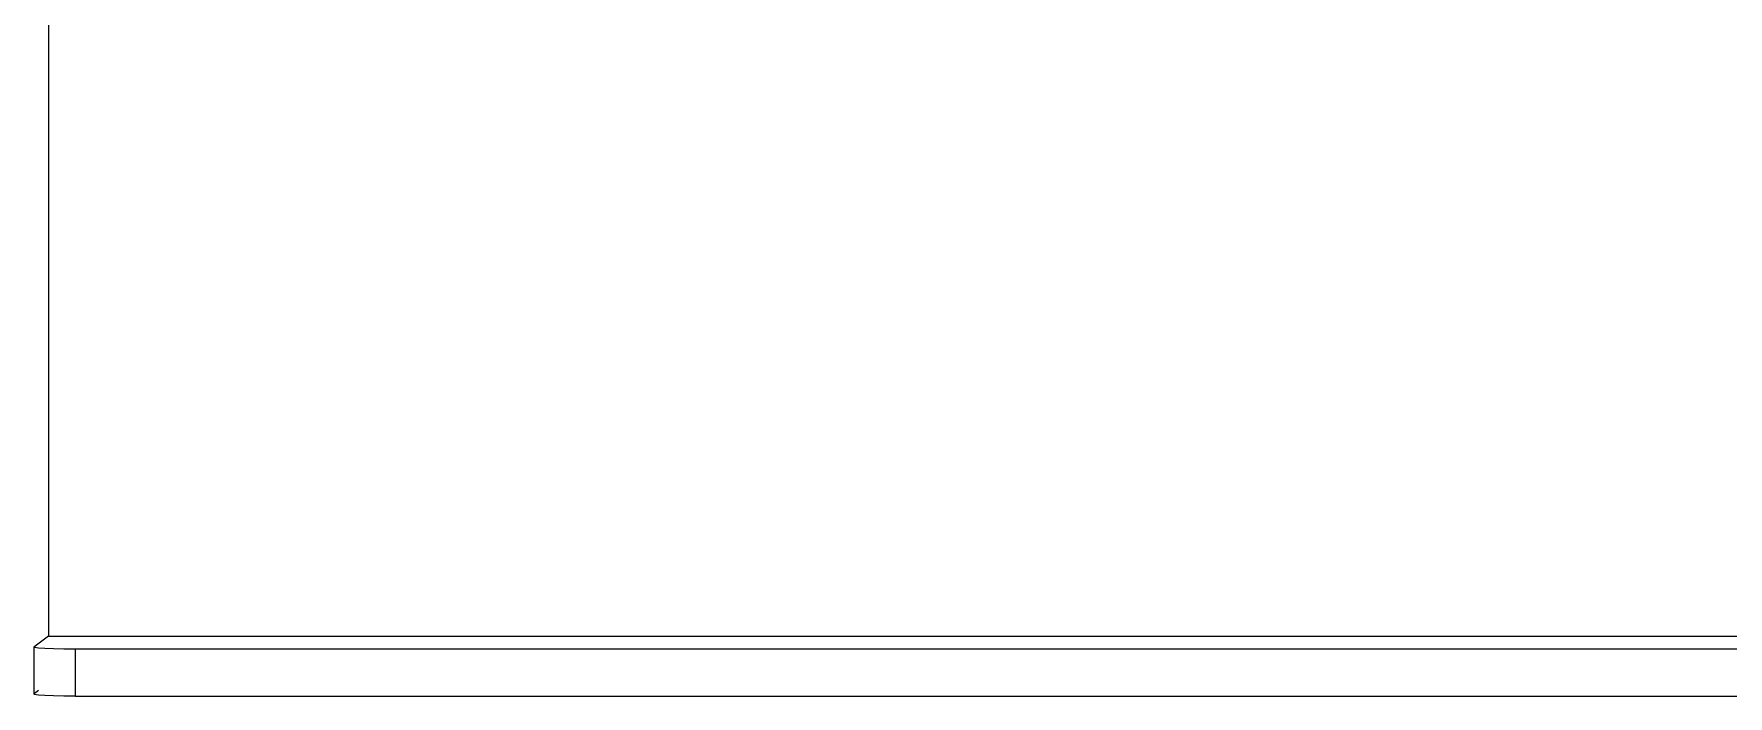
# Model space of a CAD drawing. Header units: metres. Extents: x -4.2 to 4.2, y -5.7 to 5.7.
# Drawn here: x -1.529 to -1.013, y -1.129 to -0.928 of the extents above; entities that cross this region are included whole.
import ezdxf

# ---------------------------------------------------------------- set-up
doc = ezdxf.new("R2010")
doc.units = ezdxf.units.M

msp = doc.modelspace()

# ---------------------------------------------------------------- linework, layer by layer
for p, q in [((-1.5242, -0.55444), (-1.5242, -1.11103)), ((-1.5242, -1.11103), (-1.52869, -1.1143)), ((-1.52846, -1.11447), (-1.52869, -1.1143)), ((-1.52869, -1.1143), (-1.52869, -1.12859)), ((-1.5242, -1.11103), (-0.41579, -1.11103)), ((-1.52733, -1.11463), (-1.52846, -1.11447)), ((-1.52537, -1.11476), (-1.52733, -1.11463)), ((-1.52272, -1.11487), (-1.52537, -1.11476)), ((-1.51955, -1.11493), (-1.52272, -1.11487)), ((-1.51609, -1.11496), (-1.51955, -1.11493)), ((-0.43076, -1.11496), (-1.51609, -1.11496)), ((-1.51609, -1.11496), (-1.51609, -1.12926)), ((-1.52846, -1.12876), (-1.52869, -1.12859)), ((-1.52733, -1.12759), (-1.52846, -1.12843)), ((-1.52733, -1.12893), (-1.52846, -1.12876)), ((-1.52537, -1.12906), (-1.52733, -1.12893)), ((-1.52272, -1.12917), (-1.52537, -1.12906)), ((-1.51955, -1.12924), (-1.52272, -1.12917)), ((-1.51609, -1.12926), (-1.51955, -1.12924)), ((-1.51609, -1.12926), (-0.43076, -1.12926))]:
    msp.add_line(p, q)

doc.saveas('drawing.dxf')
